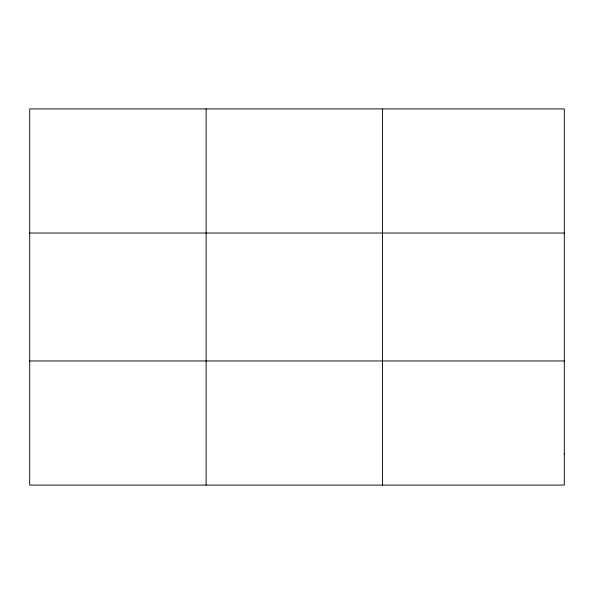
<?xml version="1.0" encoding="UTF-8"?>
<svg xmlns="http://www.w3.org/2000/svg" width="594" height="594" viewBox="0 0 594 594"><rect width="100%" height="100%" fill="white"/><g stroke="black" fill="none" stroke-linecap="round" stroke-linejoin="round"><path stroke-width="0.89" d="M206.118 108.91L206.118 485.09M382.536 108.91L382.536 485.09M29.7 233.048L564.3 233.048M29.7 360.952L564.3 360.952M564.3 454.054L564.3 485.09L29.7 485.09L29.7 108.91L564.3 108.91L564.3 454.054"/></g></svg>
